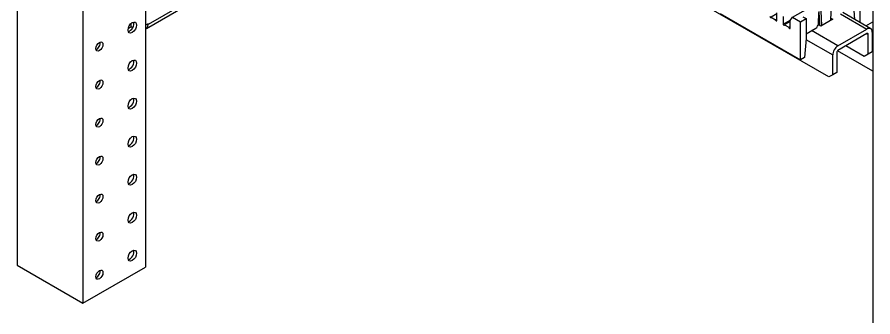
# Model space of a CAD drawing. Header units: millimetres. Extents: x -116965 to 323937, y 291661 to 566926.
# Drawn here: x -15071.2 to -14832.2, y 325296.2 to 325379.9 of the extents above; entities that cross this region are included whole.
import ezdxf

# ---------------------------------------------------------------- set-up
doc = ezdxf.new("R2010")
doc.units = ezdxf.units.MM
doc.layers.add('ALPHA', color=255, linetype='Continuous')

msp = doc.modelspace()

# ---------------------------------------------------------------- linework, layer by layer
at = {"layer": 'ALPHA'}
for p, q in [((-15071.241049, 325735.257294), (-15071.241049, 325310.679072)), ((-15052.856272, 325724.642838), (-15052.856272, 325300.064616)), ((-15035.390735, 325619.878162), (-15035.390735, 325310.148349)), ((-14832.238957, 325597.269372), (-14832.238957, 325172.69115)), ((-14844.556757, 325363.220627), (-15004.136615, 325455.354101)), ((-14952.291546, 325425.421336), (-15034.655344, 325377.868575)), ((-15035.139974, 325376.797377), (-14951.606176, 325425.025638)), ((-14854.711753, 325379.910361), (-14838.165455, 325389.463371)), ((-14835.915912, 325388.164597), (-14835.915912, 325378.465895)), ((-14843.957122, 325379.063931), (-14843.830722, 325383.287736)), ((-14874.891638, 325380.946768), (-14852.462211, 325367.997132)), ((-14859.025576, 325380.830009), (-14860.606667, 325379.917165)), ((-14860.606667, 325379.917165), (-14859.393271, 325379.216611)), ((-14859.025576, 325379.004322), (-14859.025576, 325381.127213)), ((-14857.297407, 325380.129455), (-14857.297407, 325378.006563)), ((-14855.348621, 325379.004322), (-14854.711753, 325379.910361)), ((-14854.711753, 325379.910361), (-14852.462211, 325378.611587)), ((-14851.815067, 325380.046662), (-14850.895828, 325379.515939)), ((-14847.447507, 325378.080567), (-14847.353183, 325381.253965)), ((-14847.084543, 325377.629681), (-14847.278584, 325381.503934)), ((-14846.748299, 325381.609952), (-14846.545924, 325377.569286)), ((-14841.247497, 325380.840623), (-14833.893587, 325376.594841)), ((-14832.853587, 325376.697861), (-14840.638279, 325381.192355)), ((-14837.241699, 325379.231339), (-14837.482755, 325381.740463)), ((-15039.380231, 325377.199865), (-15039.380231, 325378.170823)), ((-15034.655344, 325378.080865), (-15035.390735, 325377.656286)), ((-15034.655344, 325378.080865), (-15034.655344, 325377.868575)), ((-14859.393271, 325379.216611), (-14859.025576, 325379.4289)), ((-14857.297407, 325378.006563), (-14855.197936, 325379.218693)), ((-14855.348621, 325378.707117), (-14856.929711, 325377.794274)), ((-14856.929711, 325377.794274), (-14855.716316, 325377.09372)), ((-14855.348621, 325376.881431), (-14855.348621, 325379.004322)), ((-14852.462211, 325378.611587), (-14850.895828, 325379.515939)), ((-14852.462211, 325367.997132), (-14852.462211, 325378.611587)), ((-14850.895828, 325379.515939), (-14850.895828, 325373.996422)), ((-14846.76293, 325377.443997), (-14847.476426, 325377.855934)), ((-14847.107801, 325378.094042), (-14847.470411, 325377.88469)), ((-14847.163015, 325379.196456), (-14847.418727, 325379.048821)), ((-14847.180136, 325379.538303), (-14847.40809, 325379.406694)), ((-14843.45367, 325379.354599), (-14846.76293, 325377.443997)), ((-14843.940021, 325379.635394), (-14843.45367, 325379.354599)), ((-14834.203607, 325377.477296), (-14832.238957, 325378.611587)), ((-15040.221106, 325376.714386), (-15039.380231, 325377.199865)), ((-15038.958081, 325376.956136), (-15039.380231, 325377.199865)), ((-14855.716316, 325377.09372), (-14855.348621, 325377.306009)), ((-14850.895828, 325375.270157), (-14848.18245, 325376.836726)), ((-14841.982888, 325371.92448), (-14849.336799, 325376.170263)), ((-14841.982888, 325371.92448), (-14833.893587, 325376.594841)), ((-14833.893587, 325375.321106), (-14841.982888, 325370.650746)), ((-14833.893587, 325375.321106), (-14833.525891, 325375.108817)), ((-14833.525891, 325369.5893), (-14833.525891, 325375.108817)), ((-14832.422804, 325375.745684), (-14832.422804, 325370.226167)), ((-14850.895368, 325373.996688), (-14851.359124, 325368.633999)), ((-14850.921989, 325373.688847), (-14843.45367, 325369.377011)), ((-14850.895828, 325373.996953), (-14850.895368, 325373.996688)), ((-14850.895828, 325373.996422), (-14850.895368, 325373.996688)), ((-14832.422804, 325374.47195), (-14832.238957, 325374.365805)), ((-14832.238957, 325364.812795), (-14842.134172, 325370.5258)), ((-14834.628978, 325368.952433), (-14839.776715, 325371.92448)), ((-14832.422804, 325371.92448), (-14832.238957, 325371.818336)), ((-14851.359124, 325368.633999), (-14852.462211, 325367.997132)), ((-14843.45367, 325363.857494), (-14843.45367, 325369.377011)), ((-14842.350584, 325370.013878), (-14842.350584, 325364.494361)), ((-14833.525891, 325369.5893), (-14834.628978, 325368.952433)), ((-14832.422804, 325370.226167), (-14833.525891, 325369.5893)), ((-14843.45367, 325363.857494), (-14844.556757, 325363.220627)), ((-14842.350584, 325364.494361), (-14843.45367, 325363.857494)), ((-15071.241049, 325310.679072), (-15052.856272, 325300.064616)), ((-15052.856272, 325300.064616), (-15035.390735, 325310.148349))]:
    msp.add_line(p, q, dxfattribs=at)
for centre, major_axis, start_param, end_param in [((-14860.790514, 325380.02331), (-0.13, 0.225167), 0.7853981634, 3.926990817), ((-15039.06769, 325377.019419), (0.845, 1.463583), 2.3561944902, 8.6393797974), ((-15039.803081, 325377.443997), (0.845, 1.463583), 3.5917893435, 5.8329886172), ((-15036.309974, 325378.823876), (-1.17, 2.026499), 2.9452254604, 3.926990817), ((-14859.209424, 325379.110467), (-0.13, 0.225167), 0.7853981634, 3.926990817), ((-14857.113559, 325377.900419), (-0.13, 0.225167), 0.7853981634, 3.926990817), ((-14848.18245, 325377.685883), (0.52, 0.900666), 3.926990817, 5.4628805587), ((-14855.532468, 325376.987576), (-0.13, 0.225167), 0.7853981634, 3.926990817), ((-14833.893587, 325374.896528), (1.04, 1.801333), 5.4977871438, 7.0685834706), ((-14833.893587, 325374.896528), (0.26, 0.450333), 5.4977871438, 7.0685834706), ((-15048.260078, 325371.712191), (0.702, 1.2159), 2.3561944902, 8.6393797974), ((-15048.995469, 325372.136769), (0.702, 1.2159), 3.692878252, 5.7318997087), ((-14841.982888, 325370.226167), (1.04, 1.801333), 0.7853981634, 2.3561944902), ((-14841.982888, 325370.226167), (0.26, 0.450333), 0.7853981634, 2.3561944902), ((-15039.06769, 325366.404963), (0.845, 1.463583), 2.3561944902, 8.6393797974), ((-15039.803081, 325366.829542), (0.845, 1.463583), 3.5917893435, 5.8329886172), ((-15048.260078, 325361.097736), (0.702, 1.2159), 2.3561944902, 8.6393797974), ((-15048.995469, 325361.522314), (0.702, 1.2159), 3.692878252, 5.7318997087), ((-15039.06769, 325355.790508), (0.845, 1.463583), 2.3561944902, 8.6393797974), ((-15039.803081, 325356.215086), (0.845, 1.463583), 3.5917893435, 5.8329886172), ((-15048.260078, 325350.48328), (0.702, 1.2159), 2.3561944902, 8.6393797974), ((-15048.995469, 325350.907858), (0.702, 1.2159), 3.692878252, 5.7318997087), ((-15039.06769, 325345.176052), (0.845, 1.463583), 2.3561944902, 8.6393797974), ((-15039.803081, 325345.600631), (0.845, 1.463583), 3.5917893435, 5.8329886172), ((-15048.260078, 325339.868825), (0.702, 1.2159), 2.3561944902, 8.6393797974), ((-15048.995469, 325340.293403), (0.702, 1.2159), 3.692878252, 5.7318997087), ((-15039.06769, 325334.561597), (0.845, 1.463583), 2.3561944902, 8.6393797974), ((-15039.803081, 325334.986175), (0.845, 1.463583), 3.5917893435, 5.8329886172), ((-15048.260078, 325329.254369), (0.702, 1.2159), 2.3561944902, 8.6393797974), ((-15048.995469, 325329.678947), (0.702, 1.2159), 3.692878252, 5.7318997087), ((-15039.06769, 325323.947141), (0.845, 1.463583), 2.3561944902, 8.6393797974), ((-15039.803081, 325324.371719), (0.845, 1.463583), 3.5917893435, 5.8329886172), ((-15048.260078, 325318.639914), (0.702, 1.2159), 2.3561944902, 8.6393797974), ((-15048.995469, 325319.064492), (0.702, 1.2159), 3.692878252, 5.7318997087), ((-15039.06769, 325313.332686), (0.845, 1.463583), 2.3561944902, 8.6393797974), ((-15039.803081, 325313.757264), (0.845, 1.463583), 3.5917893435, 5.8329886172), ((-15048.260078, 325308.025458), (0.702, 1.2159), 2.3561944902, 8.6393797974), ((-15048.995469, 325308.450036), (0.702, 1.2159), 3.692878252, 5.7318997087)]:
    msp.add_ellipse(centre, major_axis=major_axis, ratio=0.5773502692, start_param=start_param, end_param=end_param, dxfattribs=at)

doc.saveas('drawing.dxf')
